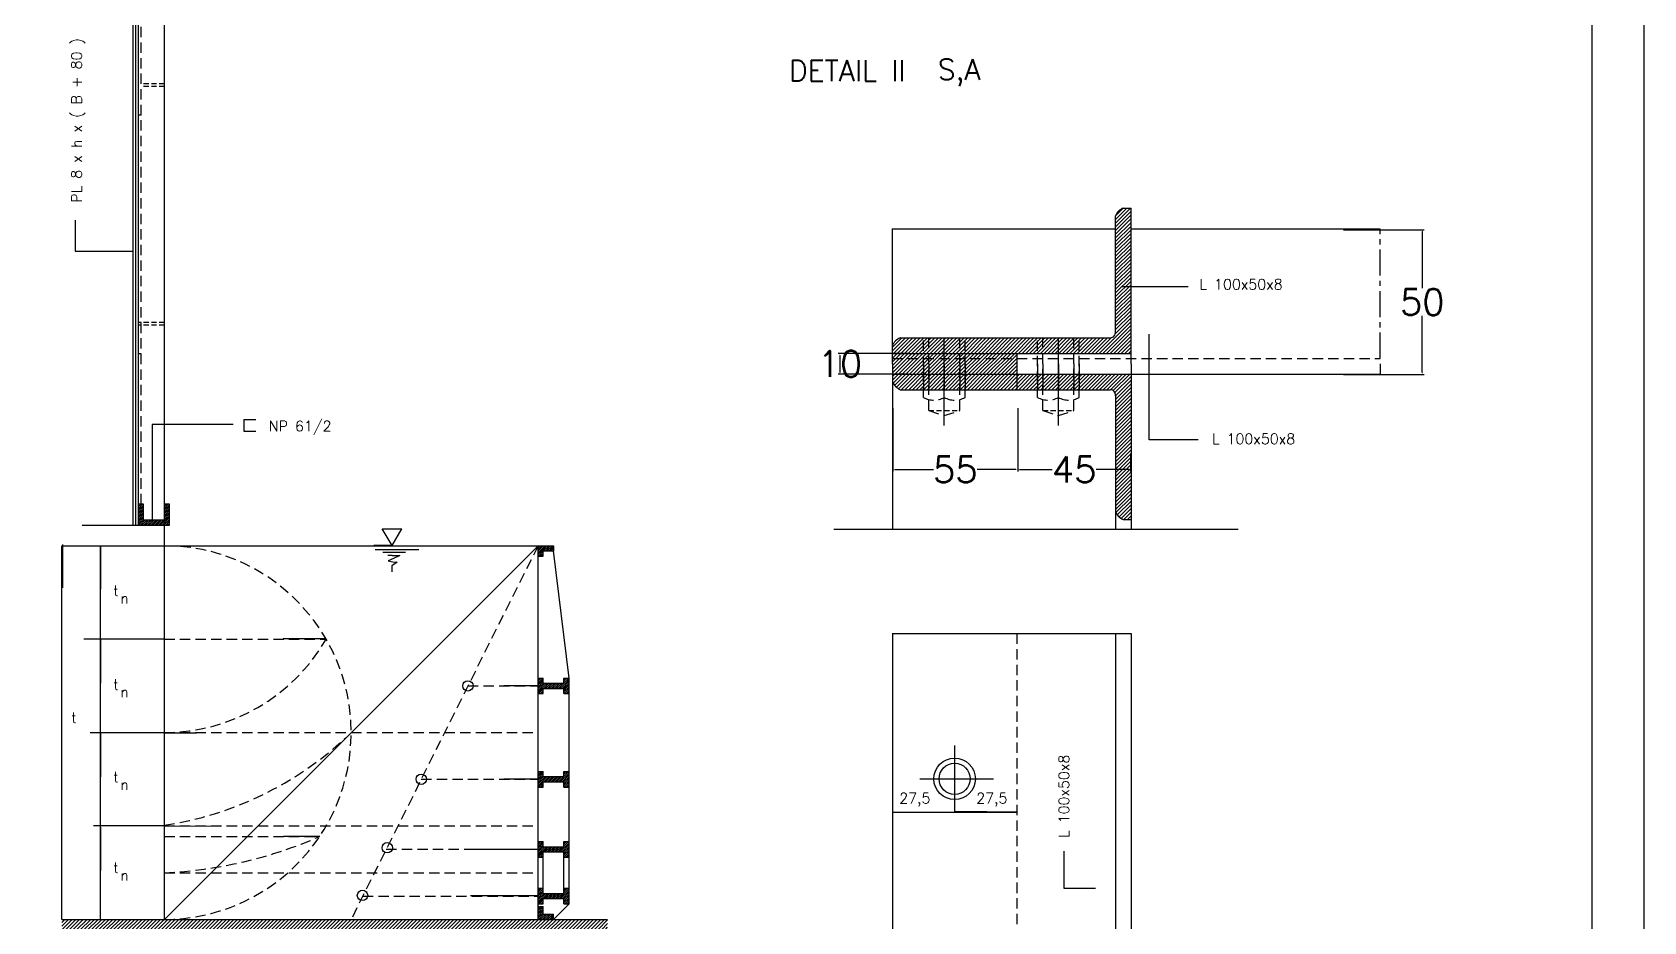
# Model space of a CAD drawing. Header units: metres. Extents: x 444 to 3227, y -3167 to -392.
# Drawn here: x 728.6 to 883.8, y -3054 to -2968.3 of the extents above; entities that cross this region are included whole.
import ezdxf

# ---------------------------------------------------------------- set-up
doc = ezdxf.new("R2010")
doc.units = ezdxf.units.M
doc.linetypes.add('CENTERX2', pattern=[4, 2.5, -0.5, 0.5, -0.5])
doc.linetypes.add('DASHEDX2', pattern=[1.5, 1, -0.5])
doc.layers.get('DEFPOINTS').update_dxf_attribs({"linetype": 'CONTINUOUS'})
for name, color, linetype in [('BANGUNAN', 7, 'CONTINUOUS'), ('DIMENSI', 7, 'CONTINUOUS'), ('KOP', 7, 'CONTINUOUS'), ('TEX', 7, 'CONTINUOUS')]:
    doc.layers.add(name, color=color, linetype=linetype)
doc.styles.get("Standard").update_dxf_attribs({"font": 'Simplex.shx', "height": 2.5})
doc.dimstyles.get("Standard").update_dxf_attribs({"dimtxt": 0.18, "dimasz": 0.18, "dimexe": 0.18, "dimexo": 0.0625, "dimgap": 0.09, "dimtad": 0, "dimtih": 1, "dimtoh": 1, "dimdec": 4, "dimzin": 0, "dimdsep": 46, "dimtxsty": 'Standard', "dimcen": 0.09, "dimadec": 0, "dimazin": 0, "dimtfac": 1, "dimtdec": 4, "dimtofl": 0, "dimtmove": 0, "dimatfit": 3, "dimfxl": 1, "dimtolj": 1, "dimtzin": 0, "dimarcsym": 0})
pattern_1 = [(45, (256.28795, -3383.20134), (-0.088388348, 0.088388348), [])]
pattern_2 = [(45, (271.92694, -3363.16155), (-0.176776695, 0.176776695), [])]

# ---------------------------------------------------------------- blocks, each defined once
blk = doc.blocks.new('*D207')
at = {"layer": 'DEFPOINTS', "color": 0}
for p in [(813.02, -2999.27), (806.39, -3001.26), (813.02, -3001.26)]:
    blk.add_point(p, dxfattribs=at)
at = {"layer": 'DIMENSI', "color": 0, "lineweight": -2}
for p, q in [((812.96, -2999.27), (806.21, -2999.27)), ((806.39, -2999.45), (806.39, -3001.08)), ((812.96, -3001.26), (806.21, -3001.26))]:
    blk.add_line(p, q, dxfattribs=at)
at = {"layer": 'DIMENSI', "color": 0}
for points in [[(806.36, -2999.45), (806.42, -2999.45), (806.39, -2999.27)], [(806.36, -3001.08), (806.42, -3001.08), (806.39, -3001.26)]]:
    blk.add_solid(points, dxfattribs=at)
at = {"layer": 'DIMENSI', "color": 0, "insert": (806.39, -3000.26), "char_height": 2.5, "attachment_point": 5}
blk.add_mtext('\\A1;10', dxfattribs=at)
blk = doc.blocks.new('*D172')
at = {"layer": 'DEFPOINTS', "color": 0}
for p in [(854.85, -2987.33), (854.85, -3001.27), (862.5, -3001.27)]:
    blk.add_point(p, dxfattribs=at)
at = {"layer": 'DIMENSI', "color": 0, "lineweight": -2}
for p, q in [((854.91, -2987.33), (862.68, -2987.33)), ((862.5, -2987.51), (862.5, -2992.96)), ((862.5, -3001.09), (862.5, -2995.64)), ((854.91, -3001.27), (862.68, -3001.27))]:
    blk.add_line(p, q, dxfattribs=at)
at = {"layer": 'DIMENSI', "color": 0}
for points in [[(862.47, -2987.51), (862.53, -2987.51), (862.5, -2987.33)], [(862.47, -3001.09), (862.53, -3001.09), (862.5, -3001.27)]]:
    blk.add_solid(points, dxfattribs=at)
at = {"layer": 'DIMENSI', "color": 0, "insert": (862.5, -2994.3), "char_height": 2.5, "attachment_point": 5}
blk.add_mtext('\\A1;50', dxfattribs=at)
blk = doc.blocks.new('*D178')
at = {"layer": 'DEFPOINTS', "color": 0}
for p in [(823.52, -3008.83), (834.4, -3008.83), (834.4, -3010.44)]:
    blk.add_point(p, dxfattribs=at)
at = {"layer": 'DIMENSI', "color": 0, "lineweight": -2}
for p, q in [((823.52, -3008.9), (823.52, -3010.62)), ((834.4, -3008.9), (834.4, -3010.62)), ((823.7, -3010.44), (826.84, -3010.44)), ((834.22, -3010.44), (831.07, -3010.44))]:
    blk.add_line(p, q, dxfattribs=at)
at = {"layer": 'DIMENSI', "color": 0}
for points in [[(823.7, -3010.41), (823.7, -3010.47), (823.52, -3010.44)], [(834.22, -3010.41), (834.22, -3010.47), (834.4, -3010.44)]]:
    blk.add_solid(points, dxfattribs=at)
at = {"layer": 'DIMENSI', "color": 0, "insert": (828.96, -3010.44), "char_height": 2.5, "attachment_point": 5}
blk.add_mtext('\\A1;45', dxfattribs=at)
blk = doc.blocks.new('*D179')
at = {"layer": 'DEFPOINTS', "color": 0}
for p in [(811.49, -3004.47), (823.52, -3004.47), (823.52, -3010.44)]:
    blk.add_point(p, dxfattribs=at)
at = {"layer": 'DIMENSI', "color": 0, "lineweight": -2}
for p, q in [((811.49, -3004.53), (811.49, -3010.62)), ((823.52, -3004.53), (823.52, -3010.62)), ((811.67, -3010.44), (815.39, -3010.44)), ((823.34, -3010.44), (819.62, -3010.44))]:
    blk.add_line(p, q, dxfattribs=at)
at = {"layer": 'DIMENSI', "color": 0}
for points in [[(811.67, -3010.41), (811.67, -3010.47), (811.49, -3010.44)], [(823.34, -3010.41), (823.34, -3010.47), (823.52, -3010.44)]]:
    blk.add_solid(points, dxfattribs=at)
at = {"layer": 'DIMENSI', "color": 0, "insert": (817.5, -3010.44), "char_height": 2.5, "attachment_point": 5}
blk.add_mtext('\\A1;55', dxfattribs=at)

msp = doc.modelspace()

# ---------------------------------------------------------------- hatches: boundary and pattern name
at = {"layer": 'BANGUNAN'}
h = msp.add_hatch(dxfattribs=at)
h.set_pattern_fill('ANSI31', color=1, scale=2, style=0)
h.set_pattern_definition(pattern_2)
h.paths.add_polyline_path([(834.44066, -2985.24215), (833.69066, -2985.24215, 0.214577936), (832.94066, -2985.99215), (832.94066, -2997.22121, -0.426276609), (832.41973, -2997.74215), (829.44066, -2997.74215), (829.44066, -2999.24215), (834.44066, -2999.24215)])
h.paths.add_polyline_path([(829.44066, -2997.74215), (828.94066, -2997.74215), (828.94066, -2999.24215), (829.44066, -2999.24215)])
h.paths.add_polyline_path([(828.94066, -2999.24215), (828.94066, -2997.74215), (827.44066, -2997.74215), (827.44066, -2999.24215)])
h.paths.add_polyline_path([(825.94066, -2999.24215), (827.44066, -2999.24215), (827.44066, -2997.74215), (825.94066, -2997.74215)])
h.paths.add_polyline_path([(825.94066, -2997.74215), (825.44066, -2997.74215), (825.44066, -2999.24215), (825.94066, -2999.24215)])
h.paths.add_polyline_path([(818.44066, -2997.74215), (818.44066, -2999.24215), (825.44066, -2999.24215), (825.44066, -2997.74215)])
h.paths.add_polyline_path([(817.94066, -2999.24215), (818.44066, -2999.24215), (818.44066, -2997.74215), (817.94066, -2997.74215)])
h.paths.add_polyline_path([(816.44066, -2999.24215), (817.94066, -2999.24215), (817.94066, -2997.74215), (816.44066, -2997.74215)])
h.paths.add_polyline_path([(814.94066, -2999.24215), (816.44066, -2999.24215), (816.44066, -2997.74215), (814.94066, -2997.74215)])
h.paths.add_polyline_path([(814.94066, -2997.74215), (814.44066, -2997.74215), (814.44066, -2999.24215), (814.94066, -2999.24215)])
h.paths.add_polyline_path([(814.44066, -2999.24215), (814.44066, -2997.74215), (812.19066, -2997.74215, 0.186406674), (811.44066, -2998.49215), (811.44066, -2999.24215)])
at = {"layer": 'BANGUNAN', "ltscale": 0.5}
h = msp.add_hatch(dxfattribs=at)
h.set_pattern_fill('ANSI31', color=1, scale=2, style=0)
h.set_pattern_definition(pattern_2)
h.paths.add_polyline_path([(823.44066, -2999.74215), (818.44066, -2999.74215), (818.44066, -3001.24215), (823.44066, -3001.24215)])
h.paths.add_polyline_path([(823.44066, -2999.24215), (818.44066, -2999.24215), (818.44066, -2999.74215), (823.44066, -2999.74215)])
h.paths.add_polyline_path([(818.44066, -2999.24215), (817.94066, -2999.24215), (817.94066, -2999.74215), (818.44066, -2999.74215)])
h.paths.add_polyline_path([(818.44066, -3000.24215), (818.44066, -2999.74215), (817.94066, -2999.74215), (817.94066, -3001.24215), (818.44066, -3001.24215)])
h.paths.add_polyline_path([(817.94066, -3000.24215), (817.94066, -2999.74215), (816.44066, -2999.74215), (816.44066, -3001.24215), (817.94066, -3001.24215)])
h.paths.add_polyline_path([(817.94066, -2999.24215), (816.44066, -2999.24215), (816.44066, -2999.74215), (817.94066, -2999.74215)])
h.paths.add_polyline_path([(816.44066, -2999.24215), (814.94066, -2999.24215), (814.94066, -2999.74215), (816.44066, -2999.74215)])
h.paths.add_polyline_path([(816.44066, -3000.24215), (816.44066, -2999.74215), (814.94066, -2999.74215), (814.94066, -3001.24215), (816.44066, -3001.24215)])
h.paths.add_polyline_path([(814.94066, -3000.24215), (814.94066, -2999.74215), (814.44066, -2999.74215), (814.44066, -3001.24215), (814.94066, -3001.24215)])
h.paths.add_polyline_path([(814.94066, -2999.24215), (814.44066, -2999.24215), (814.44066, -2999.74215), (814.94066, -2999.74215)])
h.paths.add_polyline_path([(814.44066, -2999.24215), (811.44066, -2999.24215), (811.44066, -2999.74215), (814.44066, -2999.74215)])
h.paths.add_polyline_path([(814.44066, -3000.24215), (814.44066, -2999.74215), (811.44066, -2999.74215), (811.44066, -3000.24215), (811.44066, -3001.24215), (814.44066, -3001.24215)])
at = {"layer": 'BANGUNAN'}
h = msp.add_hatch(dxfattribs=at)
h.set_pattern_fill('ANSI31', color=1, scale=2, style=0)
h.set_pattern_definition(pattern_2)
h.paths.add_polyline_path([(829.44066, -3001.24215), (829.44066, -3002.74215), (832.41973, -3002.74215, -0.426276609), (832.94066, -3003.26308), (832.94066, -3014.49215, 0.214577936), (833.69066, -3015.24215), (834.44066, -3015.24215), (834.44066, -3001.24215)])
h.paths.add_polyline_path([(829.44066, -3001.24215), (828.94066, -3001.24215), (828.94066, -3002.74215), (829.44066, -3002.74215)])
h.paths.add_polyline_path([(828.94066, -3001.24215), (827.44066, -3001.24215), (827.44066, -3002.74215), (828.94066, -3002.74215)])
h.paths.add_polyline_path([(827.44066, -3002.74215), (827.44066, -3001.24215), (825.94066, -3001.24215), (825.94066, -3002.74215)])
h.paths.add_polyline_path([(825.94066, -3001.24215), (825.44066, -3001.24215), (825.44066, -3002.74215), (825.94066, -3002.74215)])
h.paths.add_polyline_path([(825.44066, -3002.74215), (825.44066, -3001.24215), (818.44066, -3001.24215), (818.44066, -3002.74215)])
h.paths.add_polyline_path([(817.94066, -3002.74215), (818.44066, -3002.74215), (818.44066, -3001.24215), (817.94066, -3001.24215)])
h.paths.add_polyline_path([(817.94066, -3001.24215), (816.44066, -3001.24215), (816.44066, -3002.74215), (817.94066, -3002.74215)])
h.paths.add_polyline_path([(816.44066, -3001.24215), (814.94066, -3001.24215), (814.94066, -3002.74215), (816.44066, -3002.74215)])
h.paths.add_polyline_path([(814.94066, -3001.24215), (814.44066, -3001.24215), (814.44066, -3002.74215), (814.94066, -3002.74215)])
h.paths.add_polyline_path([(811.44066, -3001.24215), (811.44066, -3001.95757, 0.192779532), (812.2036, -3002.74215), (814.44066, -3002.74215), (814.44066, -3001.24215)])
h = msp.add_hatch(dxfattribs=at)
h.set_pattern_fill('ANSI31', color=1, style=0)
h.set_pattern_definition(pattern_1)
h.paths.add_polyline_path([(739.2995, -3013.78194), (738.7995, -3013.78194), (738.7995, -3015.78194), (741.7995, -3015.78194), (741.7995, -3013.78194), (741.2995, -3013.78194), (741.2995, -3015.28194), (739.2995, -3015.28194)])
h = msp.add_hatch(dxfattribs=at)
h.set_pattern_fill('ANSI31', color=1, style=0)
h.set_pattern_definition(pattern_1)
h.paths.add_polyline_path([(777.7995, -3018.28194), (778.7995, -3018.28194), (778.7995, -3017.78194), (777.2995, -3017.78194), (777.2995, -3018.78194), (777.7995, -3018.78194)])
h = msp.add_hatch(dxfattribs=at)
h.set_pattern_fill('ANSI31', color=1, style=0)
h.set_pattern_definition(pattern_1)
h.paths.add_polyline_path([(777.7995, -3031.02446), (777.7995, -3030.52446), (777.2995, -3030.52446), (777.2995, -3032.02446), (777.7995, -3032.02446), (777.7995, -3031.52446), (779.7995, -3031.52446), (779.7995, -3032.02446), (780.2995, -3032.02446), (780.2995, -3030.52446), (779.7995, -3030.52446), (779.7995, -3031.02446)])
h = msp.add_hatch(dxfattribs=at)
h.set_pattern_fill('ANSI31', color=1, style=0)
h.set_pattern_definition(pattern_1)
h.paths.add_polyline_path([(777.7995, -3040.52759), (779.7995, -3040.52759), (779.7995, -3041.02759), (780.2995, -3041.02759), (780.2995, -3039.52759), (779.7995, -3039.52759), (779.7995, -3040.02759), (777.7995, -3040.02759), (777.7995, -3039.52759), (777.2995, -3039.52759), (777.2995, -3041.02759), (777.7995, -3041.02759)])
h = msp.add_hatch(dxfattribs=at)
h.set_pattern_fill('ANSI31', color=1, style=0)
h.set_pattern_definition(pattern_1)
h.paths.add_polyline_path([(777.7995, -3046.78194), (777.7995, -3046.28194), (777.2995, -3046.28194), (777.2995, -3047.78194), (777.7995, -3047.78194), (777.7995, -3047.28194), (779.7995, -3047.28194), (779.7995, -3047.78194), (780.2995, -3047.78194), (780.2995, -3046.28194), (779.7995, -3046.28194), (779.7995, -3046.78194)])
h = msp.add_hatch(dxfattribs=at)
h.set_pattern_fill('ANSI31', color=1, style=0)
h.set_pattern_definition(pattern_1)
h.paths.add_polyline_path([(777.7995, -3051.28194), (777.7995, -3050.78194), (777.2995, -3050.78194), (777.2995, -3052.28194), (777.7995, -3052.28194), (777.7995, -3051.78194), (779.7995, -3051.78194), (779.7995, -3052.28194), (780.2995, -3052.28194), (780.2995, -3050.78194), (779.7995, -3050.78194), (779.7995, -3051.28194)])
h.paths.add_polyline_path([(777.2995, -3053.78194), (778.7995, -3053.78194), (778.7995, -3053.28194), (777.7995, -3053.28194), (777.7995, -3052.53194), (777.2995, -3052.53194)])
at = {"layer": 'TEX', "ltscale": 2}
h = msp.add_hatch(dxfattribs=at)
h.set_pattern_fill('ANSI31', color=1, scale=2, style=0)
h.set_pattern_definition([(45, (256.28795, -3383.20134), (-0.1767767, 0.1767767), [])])
h.paths.add_polyline_path([(783.99759, -3054.78194), (783.99759, -3053.78194), (731.43332, -3053.78194), (731.43332, -3054.78194)])

# ---------------------------------------------------------------- linework, layer by layer
at = {"layer": 'BANGUNAN', "color": 1}
for p, q in [((738.5495, -3015.78194), (738.5495, -2942.28194)), ((816.44066, -3006.2074), (816.44066, -2997.74215)), ((816.44066, -3000.24215), (816.44066, -3002.74215)), ((827.44066, -3000.24215), (827.44066, -3002.74215))]:
    msp.add_line(p, q, dxfattribs=at)
at = {"layer": 'BANGUNAN', "color": 2}
for p, q in [((738.2995, -3015.78194), (738.2995, -2943.28194)), ((738.7995, -3015.78194), (738.7995, -2943.28194)), ((741.2995, -3053.78194), (741.2995, -2943.78194)), ((834.44066, -3000.24215), (834.44066, -2985.24215)), ((811.44066, -3000.24215), (811.44066, -2987.24215)), ((832.94066, -2997.24215), (832.94066, -2985.99215)), ((823.44066, -2999.24215), (823.44066, -3002.74215)), ((811.44066, -3000.24215), (811.44066, -3016.18371)), ((814.44066, -3000.24215), (814.44066, -3002.74215)), ((814.94066, -3000.24215), (814.94066, -3002.74215)), ((817.94066, -3000.24215), (817.94066, -3002.74215)), ((818.44066, -3000.24215), (818.44066, -3002.74215)), ((825.44066, -3000.24215), (825.44066, -3002.74215)), ((825.94066, -3000.24215), (825.94066, -3002.74215)), ((828.94066, -3000.24215), (828.94066, -3002.74215)), ((829.44066, -3000.24215), (829.44066, -3002.74215)), ((834.44066, -3000.24215), (834.44066, -3016.18371)), ((858.44066, -3000.24215), (858.44066, -3001.24215)), ((832.94066, -3003.24215), (832.94066, -3016.18371)), ((739.2995, -3015.28194), (739.2995, -3013.78194)), ((741.2995, -3015.28194), (741.2995, -3013.78194)), ((741.7995, -3015.78194), (741.7995, -3013.78194)), ((731.43332, -3053.78194), (731.43332, -3017.78194)), ((735.14475, -3053.78194), (735.14475, -3017.78194)), ((777.2995, -3053.78194), (777.2995, -3017.78194)), ((777.7995, -3018.78194), (777.7995, -3018.28194)), ((777.7995, -3018.28194), (778.7995, -3018.28194)), ((778.7995, -3017.78194), (778.7995, -3018.2987)), ((777.2995, -3018.78194), (777.7995, -3018.78194)), ((734.66814, -3026.78194), (733.53688, -3026.78194)), ((741.2995, -3026.78194), (734.66814, -3026.78194)), ((811.44066, -3026.24215), (811.44066, -3077.24215)), ((832.94066, -3026.24215), (832.94066, -3077.24215)), ((834.44066, -3026.24215), (834.44066, -3077.24215)), ((777.7995, -3031.02446), (777.7995, -3030.52446)), ((779.7995, -3031.02446), (779.7995, -3030.52446)), ((780.2995, -3052.28194), (780.2995, -3030.52446)), ((777.7995, -3032.02446), (777.7995, -3031.52446)), ((779.7995, -3032.02446), (779.7995, -3031.52446)), ((741.2995, -3035.81404), (734.15393, -3035.81404)), ((817.44066, -3037.02258), (817.44066, -3043.45093)), ((777.7995, -3040.02759), (777.7995, -3039.52759)), ((779.7995, -3040.02759), (779.7995, -3039.52759)), ((777.7995, -3041.02759), (777.7995, -3040.52759)), ((779.7995, -3041.02759), (779.7995, -3040.52759)), ((741.2995, -3044.78194), (734.46245, -3044.78194)), ((777.7995, -3046.78194), (777.7995, -3046.28194)), ((779.7995, -3046.78194), (779.7995, -3046.28194)), ((777.7995, -3051.28194), (777.7995, -3047.28194)), ((779.7995, -3051.28194), (779.7995, -3047.28194)), ((777.7995, -3052.28194), (777.7995, -3051.78194)), ((777.7995, -3053.28194), (777.7995, -3052.53194)), ((778.7995, -3053.78194), (780.2995, -3052.28194)), ((779.7995, -3052.28194), (779.7995, -3051.78194)), ((777.7995, -3053.28194), (778.7995, -3053.28194)), ((778.7995, -3053.78194), (778.7995, -3053.28194))]:
    msp.add_line(p, q, dxfattribs=at)
at = {"layer": 'BANGUNAN', "color": 2, "linetype": 'DASHEDX2'}
for p, q in [((739.0495, -3013.78194), (739.0495, -2947.28194)), ((814.44066, -3003.49215), (814.44066, -2997.74215)), ((814.94066, -3004.74215), (814.94066, -2997.74215)), ((817.94066, -3004.74215), (817.94066, -2997.74215)), ((818.44066, -3003.49215), (818.44066, -2997.74215)), ((825.44066, -3003.49215), (825.44066, -2997.74215)), ((825.94066, -3004.74215), (825.94066, -2997.74215)), ((828.94066, -3004.74215), (828.94066, -2997.74215)), ((829.44066, -3003.49215), (829.44066, -2997.74215)), ((811.43437, -2999.74215), (858.44066, -2999.74215)), ((814.94066, -3004.74215), (816.44066, -3005.24215)), ((816.44066, -3005.24215), (817.94066, -3004.74215)), ((825.94066, -3004.74215), (827.44066, -3005.24215)), ((827.44066, -3005.24215), (828.94066, -3004.74215)), ((823.44066, -3026.24215), (823.44066, -3054.24215))]:
    msp.add_line(p, q, dxfattribs=at)
at = {"layer": 'BANGUNAN', "color": 2, "linetype": 'DASHEDX2', "ltscale": 0.5}
for p, q in [((741.2995, -2973.28194), (739.0495, -2973.28194)), ((741.2995, -2973.53194), (739.0495, -2973.53194)), ((739.0495, -2976.28194), (738.7995, -2976.28194)), ((741.2995, -2996.28194), (738.7995, -2996.28194)), ((741.2995, -2996.53194), (738.7995, -2996.53194)), ((739.0495, -2999.28194), (738.7995, -2999.28194)), ((814.94066, -3004.74215), (817.94066, -3004.74215)), ((825.94066, -3004.74215), (828.94066, -3004.74215)), ((739.2995, -3013.78194), (738.7995, -3013.78194)), ((741.7995, -3013.78194), (741.2995, -3013.78194))]:
    msp.add_line(p, q, dxfattribs=at)
at = {"layer": 'BANGUNAN', "color": 2, "linetype": 'ByBlock', "ltscale": 0.5}
for p, q in [((833.69066, -2985.24215), (834.44066, -2985.24215)), ((812.19066, -2997.74215), (832.44066, -2997.74215)), ((811.43437, -2999.24215), (834.44066, -2999.24215)), ((811.43437, -3001.24215), (858.44066, -3001.24215)), ((812.19066, -3002.74215), (832.44066, -3002.74215)), ((833.69066, -3015.24215), (834.44066, -3015.24215)), ((811.43437, -3026.24215), (834.44066, -3026.24215)), ((814.08367, -3040.24215), (821.18441, -3040.24215))]:
    msp.add_line(p, q, dxfattribs=at)
at = {"layer": 'BANGUNAN', "color": 1, "linetype": 'ByBlock', "ltscale": 0.5}
for p, q in [((811.43437, -2987.24215), (832.94066, -2987.24215)), ((834.44066, -2987.24215), (858.44066, -2987.24215))]:
    msp.add_line(p, q, dxfattribs=at)
at = {"layer": 'BANGUNAN', "color": 2, "linetype": 'CENTERX2'}
msp.add_line((858.44066, -2999.74215), (858.44066, -2987.24215), dxfattribs=at)
at = {"layer": 'BANGUNAN', "color": 1, "linetype": 'ByBlock'}
msp.add_line((827.44066, -3006.2074), (827.44066, -2997.74215), dxfattribs=at)
at = {"layer": 'BANGUNAN', "color": 3}
for p, q in [((739.2995, -3015.28194), (741.2995, -3015.28194)), ((733.37106, -3015.78194), (741.7995, -3015.78194)), ((731.43332, -3017.78194), (778.7995, -3017.78194)), ((731.43332, -3053.78194), (783.99759, -3053.78194))]:
    msp.add_line(p, q, dxfattribs=at)
at = {"layer": 'BANGUNAN', "color": 1, "linetype": 'DASHEDX2'}
for p, q in [((741.2995, -3026.78194), (756.88796, -3026.78194)), ((770.5495, -3031.28194), (777.2995, -3031.28194)), ((741.2995, -3035.78194), (777.2995, -3035.78194)), ((766.0495, -3040.28194), (777.2995, -3040.28194)), ((741.2995, -3044.78194), (777.2995, -3044.78194)), ((741.2995, -3045.78194), (756.26613, -3045.78194)), ((762.6745, -3047.03194), (777.2995, -3047.03194)), ((741.2995, -3049.28194), (777.2995, -3049.28194)), ((760.4245, -3051.53194), (777.2995, -3051.53194))]:
    msp.add_line(p, q, dxfattribs=at)
at = {"layer": 'BANGUNAN', "color": 2, "linetype": 'ByBlock'}
for p, q in [((777.2995, -3046.28194), (777.7995, -3046.28194)), ((779.7995, -3046.28194), (780.2995, -3046.28194)), ((777.2995, -3047.78194), (777.7995, -3047.78194)), ((777.7995, -3046.78194), (779.7995, -3046.78194)), ((777.7995, -3047.28194), (779.7995, -3047.28194)), ((779.7995, -3047.78194), (780.2995, -3047.78194)), ((777.2995, -3050.78194), (777.7995, -3050.78194)), ((779.7995, -3050.78194), (780.2995, -3050.78194)), ((777.2995, -3052.28194), (777.7995, -3052.28194)), ((777.2995, -3052.53194), (777.7995, -3052.53194)), ((777.7995, -3051.28194), (779.7995, -3051.28194)), ((777.7995, -3051.78194), (779.7995, -3051.78194)), ((779.7995, -3052.28194), (780.2995, -3052.28194))]:
    msp.add_line(p, q, dxfattribs=at)
at = {"layer": 'BANGUNAN', "color": 2}
for radius in [2, 2, 1.5]:
    msp.add_circle((817.44066, -3040.24215), radius, dxfattribs=at)
for centre, radius, start, end in [((834.14924, -2986.45072), 1.29265, 110.7784717, 159.2215283), ((812.78658, -2999.08806), 1.47194, 113.8817443, 156.1182557), ((832.4302, -2997.23168), 0.51058, 271.1748348, 7.8615718), ((812.80178, -3001.39724), 1.47194, 202.375606, 246.0219863), ((832.4302, -3003.25261), 0.51058, 352.1384282, 88.8251652), ((834.14924, -3014.03357), 1.29265, 200.7784717, 249.2215283)]:
    msp.add_arc(centre, radius, start, end, dxfattribs=at)
at = {"layer": 'BANGUNAN', "color": 2, "linetype": 'DASHEDX2'}
for centre in [(815.44066, -3001.61715), (817.44066, -3001.61715), (826.44066, -3001.61715), (828.44066, -3001.61715)]:
    msp.add_arc(centre, 2.125, 241.9275131, 298.0724869, dxfattribs=at)
at = {"layer": 'KOP', "color": 9}
msp.add_lwpolyline([(883.8376, -2864.90614), (883.8376, -3161.90614), (463.3376, -3161.90614), (463.3376, -2864.90614)], close=True, dxfattribs=at)
at = {"layer": 'KOP', "color": 130}
msp.add_lwpolyline([(488.3376, -3156.90614), (488.3376, -2869.90614), (878.8376, -2869.90614), (878.8376, -3156.90614)], close=True, dxfattribs=at)
at = {"layer": 'TEX', "color": 2}
for p, q in [((732.70801, -2986.3946), (732.70801, -2989.39129)), ((732.70801, -2989.39129), (738.27909, -2989.39129)), ((839.95195, -2992.8245), (833.50898, -2992.8245)), ((836.19355, -3007.57428), (836.19355, -2997.38352)), ((748.95939, -3005.6143), (750.10074, -3005.6143)), ((748.95939, -3005.6143), (748.95939, -3006.75446)), ((747.93819, -3006.09437), (740.129, -3006.09437)), ((740.129, -3006.09437), (740.129, -3015.51566)), ((748.95939, -3006.75446), (750.10074, -3006.75446)), ((840.89155, -3007.57428), (836.19355, -3007.57428)), ((763.23611, -3017.76218), (762.29861, -3016.13838)), ((762.29861, -3016.13838), (764.17361, -3016.13838)), ((763.23611, -3017.76218), (764.17361, -3016.13838)), ((805.81643, -3016.18371), (844.76231, -3016.18371)), ((741.2995, -3053.78194), (777.2995, -3017.78194)), ((763.23611, -3017.76218), (761.49222, -3017.76007)), ((761.60563, -3018.14242), (765.81587, -3018.14242)), ((762.35695, -3018.38316), (764.54004, -3018.38316)), ((780.2995, -3030.52446), (778.7995, -3018.28194)), ((763.23611, -3018.70886), (762.82476, -3018.70886)), ((763.36344, -3019.02041), (762.85311, -3019.24699)), ((762.85311, -3019.24699), (763.30674, -3019.31779)), ((763.71784, -3019.37444), (763.22168, -3019.71431)), ((763.22168, -3019.71431), (763.22168, -3020.30908)), ((763.23586, -3018.70886), (763.98718, -3018.70886)), ((763.30674, -3019.31779), (763.71784, -3019.37444)), ((763.98718, -3018.70886), (763.36344, -3019.02041)), ((777.2995, -3030.52446), (777.7995, -3030.52446)), ((779.7995, -3030.52446), (780.2995, -3030.52446)), ((777.2995, -3032.02446), (777.7995, -3032.02446)), ((777.7995, -3031.02446), (779.7995, -3031.02446)), ((777.7995, -3031.52446), (779.7995, -3031.52446)), ((779.7995, -3032.02446), (780.2995, -3032.02446)), ((777.2995, -3039.52759), (777.7995, -3039.52759)), ((777.7995, -3040.02759), (779.7995, -3040.02759)), ((779.7995, -3039.52759), (780.2995, -3039.52759)), ((777.2995, -3041.02759), (777.7995, -3041.02759)), ((777.7995, -3040.52759), (779.7995, -3040.52759)), ((779.7995, -3041.02759), (780.2995, -3041.02759)), ((811.43745, -3043.44046), (813.36501, -3043.44046)), ((815.20278, -3043.44046), (823.42185, -3043.44046)), ((827.96213, -3047.20629), (827.96213, -3050.76626)), ((827.96213, -3050.76626), (831.01671, -3050.76626))]:
    msp.add_line(p, q, dxfattribs=at)
at = {"layer": 'TEX', "color": 2, "linetype": 'DASHEDX2'}
msp.add_line((777.2995, -3017.78194), (759.2995, -3053.78194), dxfattribs=at)
at = {"layer": 'TEX', "color": 1}
for centre in [(770.5495, -3031.28194), (766.0495, -3040.28194), (762.77352, -3046.87909), (760.39137, -3051.4683)]:
    msp.add_circle(centre, 0.5, dxfattribs=at)
at = {"layer": 'TEX', "color": 1, "linetype": 'DASHEDX2'}
for centre, radius, start, end in [((741.2995, -3035.78194), 18, 270, 90), ((741.2995, -3017.78194), 18, 270, 330), ((736.46095, -3012.33829), 32.72917, 278.50155, 313.0825049), ((739.53091, -3007.87711), 41.44258, 272.4458871, 293.8048475)]:
    msp.add_arc(centre, radius, start, end, dxfattribs=at)

# ---------------------------------------------------------------- texts
at = {"layer": 'TEX', "color": 2}
for s, p in [('PL 8 x h x ( B + 80 )', (733.34008, -2984.73189)), ('L 100x50x8', (828.47122, -3045.93488))]:
    msp.add_text(s, height=1, rotation=90, dxfattribs=at).set_placement(p)
for s, height, p in [('DETAIL II', 2, (801.47756, -2973.00651)), ('S,A', 2, (815.81061, -2972.88935)), ('L 100x50x8', 1, (841.02578, -2993.09267)), ('NP 61/2', 1, (751.36222, -3006.75446)), ('L 100x50x8', 1, (842.23384, -3007.97654)), ('t', 1, (736.3657, -3022.61617)), (' n', 1, (736.3657, -3023.34433)), ('t', 1, (736.3657, -3031.6493)), (' n', 1, (736.3657, -3032.37746)), ('t', 1, (732.32414, -3034.84692)), ('t', 1, (736.3657, -3040.56513)), (' n', 1, (736.3657, -3041.29329)), ('27,5', 1, (812.1079, -3042.60326)), ('27,5', 1, (819.52482, -3042.60326)), ('t', 1, (736.3657, -3049.30498)), (' n', 1, (736.3657, -3050.03314))]:
    msp.add_text(s, height=height, dxfattribs=at).set_placement(p)

# ---------------------------------------------------------------- dimensions: what is measured, and where the dimension line sits
at = {"layer": 'DIMENSI', "color": 2}
for p1, p2, distance, text, picture, middle in [((854.85131, -2987.32685), (854.85131, -3001.2721), 7.65102, '50', '*D172', (862.50234, -2994.29947)), ((811.48967, -3004.47005), (823.51846, -3004.47005), -5.96987, '55', '*D179', (817.50407, -3010.43992)), ((823.51846, -3008.83265), (834.39801, -3008.83265), -1.60727, '45', '*D178', (828.95824, -3010.43992))]:
    dim = msp.add_aligned_dim(p1=p1, p2=p2, distance=distance, text=text, dimstyle='Standard', dxfattribs=at)
    dim.commit()
    dim.dimension.update_dxf_attribs({"geometry": picture, "text_midpoint": middle})
dim = msp.add_linear_dim(base=(806.39483, -3001.2555), p1=(813.022, -2999.26554), p2=(813.022, -3001.2555), angle=270, text='10', dimstyle='Standard', dxfattribs=at)
dim.commit()
dim.dimension.update_dxf_attribs({"geometry": '*D207', "text_midpoint": (806.39483, -3000.26052), "dimtype": 161})

# ---------------------------------------------------------------- leaders
at = {"layer": 'BANGUNAN', "color": 1}
for points in [[(731.4724, -3017.65092), (731.4724, -3021.84022)], [(735.14475, -3017.78194), (735.14475, -3021.97124)], [(735.14475, -3026.78194), (735.14475, -3022.89585)], [(735.14475, -3026.82261), (735.14475, -3031.01191)], [(735.14475, -3035.92534), (735.14475, -3032.03926)], [(735.14475, -3035.85773), (735.14475, -3040.04703)], [(735.14475, -3044.86328), (735.14475, -3040.9772)], [(735.14475, -3044.89086), (735.14475, -3049.08017)], [(731.42693, -3053.78755), (731.42693, -3049.90146)], [(735.14475, -3053.66179), (735.14475, -3049.77571)]]:
    msp.add_leader(points, dimstyle='Standard', dxfattribs=at)
at = {"layer": 'TEX', "color": 1}
for points in [[(756.82464, -3026.76555), (752.73656, -3026.76555)], [(777.2995, -3031.28194), (774.01933, -3031.28243)], [(741.27389, -3035.81404), (744.40008, -3035.81404)], [(777.28458, -3040.27758), (774.00441, -3040.27807)], [(777.2995, -3040.28194), (776.03085, -3040.28309)], [(741.2995, -3044.78194), (746.70005, -3044.78899)], [(811.44066, -3043.44046), (814.4964, -3043.44046)], [(817.42965, -3043.48232), (814.24498, -3043.48232)], [(817.47477, -3043.3986), (820.53051, -3043.3986)], [(823.42185, -3043.44046), (820.23718, -3043.44046)], [(756.28983, -3045.79398), (752.76285, -3045.79398)], [(777.32457, -3047.05185), (770.87675, -3047.05185)], [(777.25044, -3051.52955), (770.80262, -3051.52955)]]:
    msp.add_leader(points, dimstyle='Standard', dxfattribs=at)

doc.saveas('drawing.dxf')
